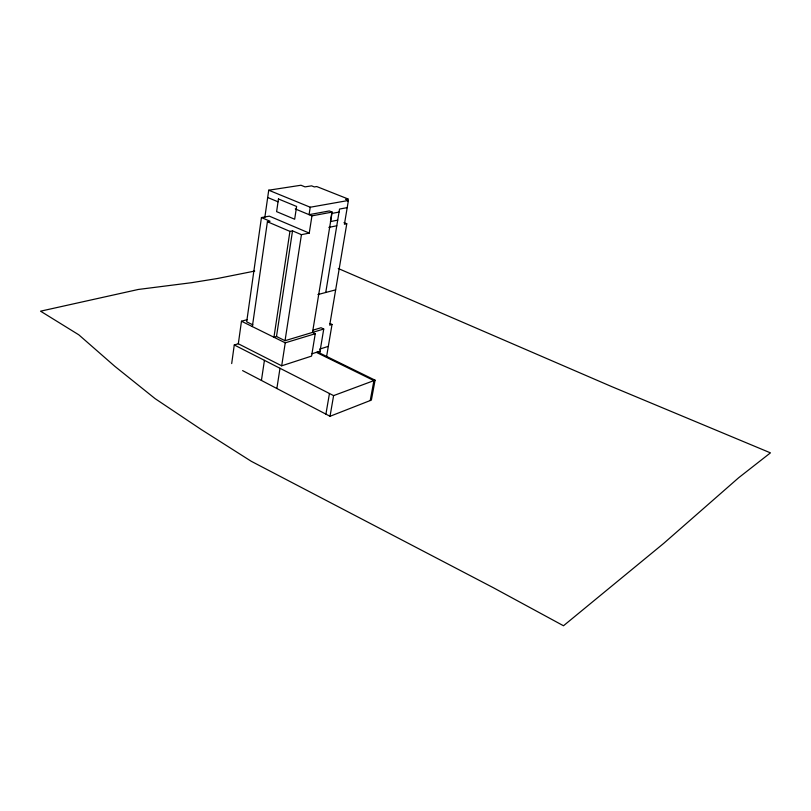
<?xml version="1.0" encoding="UTF-8"?>
<svg xmlns="http://www.w3.org/2000/svg" width="811" height="811" viewBox="0 0 811 811"><rect width="100%" height="100%" fill="white"/><g stroke="black" fill="none" stroke-linecap="round" stroke-linejoin="round"><path stroke-width="1.22" d="M231.693 363.571L234.267 344.959L238.322 343.773L281.691 365.812L311.576 356.1L315.246 333.716L312.529 332.409L332.155 212.097L329.307 210.941L309.072 214.662L310.238 207.231L348.406 200.469L344.422 224.252L346.773 223.775L329.712 325.15L332.023 324.451L326.498 357.154M238.322 343.773L241.475 321.217L247.233 319.656M332.155 212.097L311.951 215.858L309.244 233.092L269.353 216.152L261.436 217.571L246.686 321.815L252.87 324.856M264.822 217.52L268.725 190.21L300.972 185.243L305.037 186.875L311.617 185.851L314.333 186.925L316.736 186.55L347.949 198.928L347.544 201.31M252.353 326.59L267.407 221.727L270.033 221.241L261.436 217.571M261.426 380.44L264.427 360.337M309.244 233.092L301.439 234.673L292.528 230.861L289.933 231.378L273.946 337.254L276.5 336.494L285.036 340.701L323.741 329.023L319.737 353.038M276.5 336.494L292.528 230.861M276.865 388.51L279.988 368.275M285.036 340.701L301.439 234.673M281.691 365.812L285.249 342.83L315.246 333.716M330.574 220.42L331.709 213.455L339.049 212.076M325.748 292.477L339.545 209.056L347.209 207.636M325.91 414.137L329.459 393.497M330.026 416.286L333.605 395.616L375.077 380.177L371.377 400.097L330.026 416.286L242.601 370.607M370.221 400.543L373.922 380.612L316.331 352.359M312.073 353.738L320.051 351.163M319.564 349.156L328.323 346.348M313.178 330.097L321.044 327.745L323.741 329.023M317.892 294.565L335.653 289.851M254.725 271.067L217.166 278.558L191.416 282.715L138.346 289.456L40.55 311.181L78.809 334.821L114.767 366.278L155.124 398.647L201.209 429.506L251.288 461.307L493.25 587.671L563.493 625.757L663.631 543.441L738.649 477.75L770.45 452.862L611.453 386.502L338.248 268.502M328.84 227.374L336.778 225.782M330.381 221.585L337.711 220.156M347.949 198.928L345.587 199.344L348.406 200.469M268.725 190.21L310.238 207.231M343.986 222.63L346.773 223.775M267.681 197.509L278.031 201.797M295.275 208.944L311.951 215.858M267.407 221.727L289.933 231.378M330.016 323.508L332.023 324.451M317.517 351.974L375.077 380.177M241.475 321.217L285.249 342.83M234.267 344.959L333.605 395.616M278.457 198.969L276.612 211.641L294.667 219.234L296.613 206.46L278.457 198.969"/></g></svg>
